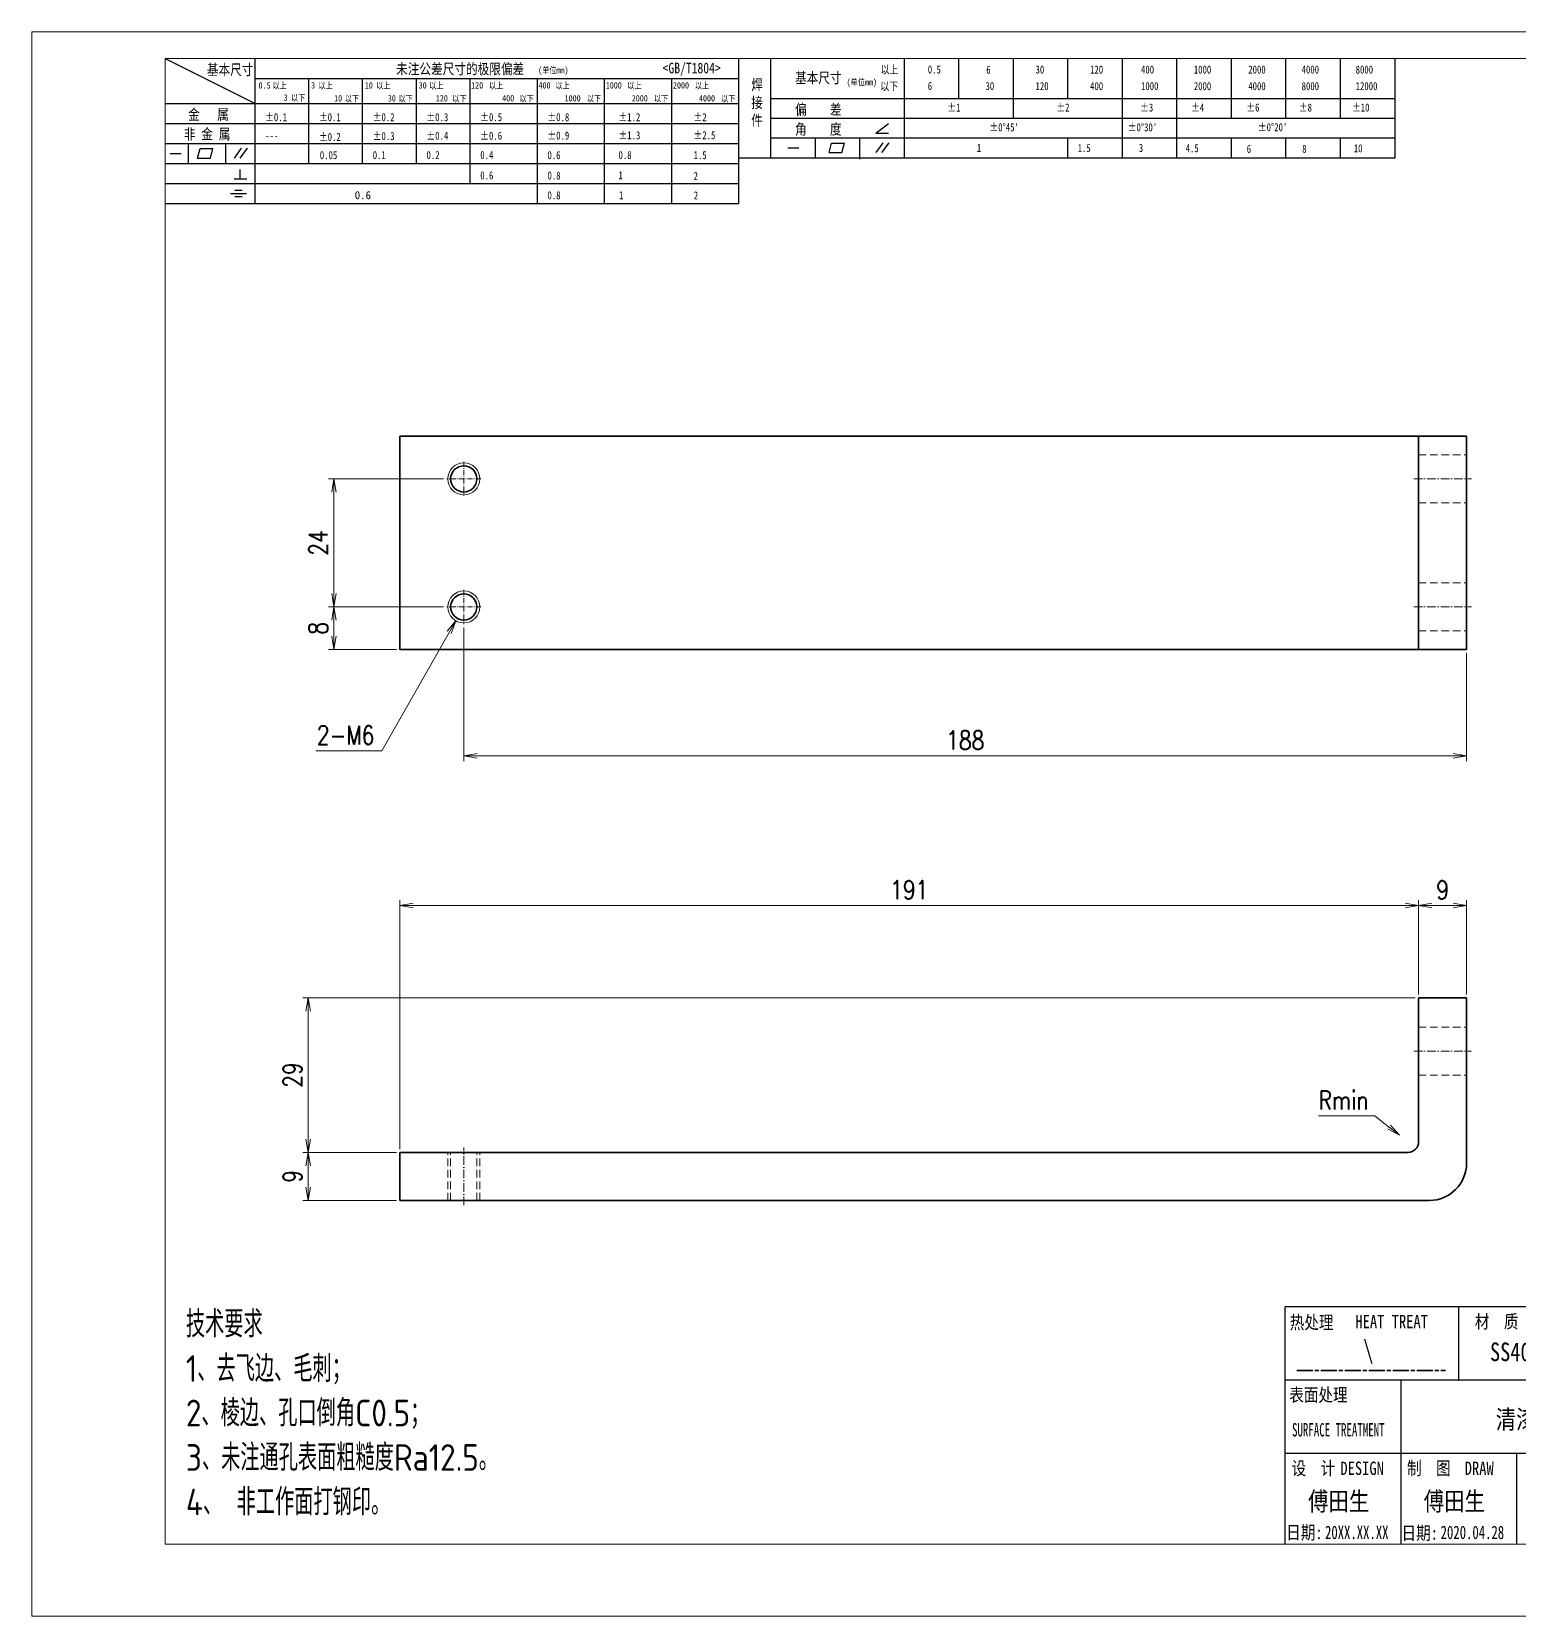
# Model space of a CAD drawing. Header units: millimetres. Extents: x 1333 to 142399, y -42879 to -5704.
# Drawn here: x 74020.1 to 74299, y -9398.6 to -9101.6 of the extents above; entities that cross this region are included whole.
import ezdxf
from ezdxf.enums import TextEntityAlignment as Align

# ---------------------------------------------------------------- set-up
doc = ezdxf.new("R2010")
doc.units = ezdxf.units.MM
doc.header["$LTSCALE"] = 0.5
for name, pattern in [('AM_ISO02W050x2', [3.75, 3, -0.75]), ('AM_ISO08W050x2', [9, 6, -0.75, 1.5, -0.75]), ('DASHDOT', [18.5, 12, -3, 0.5, -3]), ('DASHED', [19.05, 12.7, -6.35])]:
    doc.linetypes.add(name, pattern=pattern)
for name, color, linetype, lineweight in [('中心线', 2, 'AM_ISO08W050x2', 18), ('图框', 7, 'Continuous', 18), ('标注线', 3, 'Continuous', 18), ('热处理', 7, 'Continuous', 20), ('粗实线', 7, 'Continuous', 35), ('粗点划线', 6, 'AM_ISO08W050x2', 35), ('虚线', 1, 'AM_ISO02W050x2', 18)]:
    doc.layers.add(name, color=color, linetype=linetype, lineweight=lineweight)
for name, color, linetype in [('图\\M+19E79\\M+195B6\\M+18E9A', 7, 'Continuous'), ('材质', 7, 'Continuous'), ('表面处理', 7, 'Continuous')]:
    doc.layers.add(name, color=color, linetype=linetype)
doc.layers.add('打印', color=7, linetype='Continuous', lineweight=15, plot=False)
doc.layers.add('打印-禁用', color=7, linetype='Continuous', lineweight=15, plot=False)
doc.styles.add('DIM', font='romans.shx', dxfattribs={"width": 0.8, "bigfont": 'bigfont.shx'})
doc.styles.add('国标', font='simfang.ttf', dxfattribs={"width": 0.8})
doc.styles.add('机械长仿宋', font='gbenor.shx', dxfattribs={"height": 1, "bigfont": 'gbcbig.shx'})
doc.dimstyles.new('XR 1-1$0', dxfattribs={"dimtxt": 3.5, "dimasz": 2.5, "dimexe": 1, "dimexo": 0.625, "dimgap": 1.2, "dimtad": 1, "dimzin": 9, "dimdsep": 46, "dimtxsty": 'DIM', "dimblk": 'OPEN', "dimcen": 0, "dimclrd": 8, "dimclre": 8, "dimclrt": 2, "dimazin": 2, "dimtfac": 0.5, "dimtmove": 0, "dimatfit": 3, "dimldrblk": 'OPEN', "dimfxl": 0, "dimtolj": 2, "dimlwd": 18, "dimlwe": 18, "dimarcsym": 0})
doc.dimstyles.new('XR 1-1$3', dxfattribs={"dimtxt": 3.5, "dimasz": 2.5, "dimexe": 1, "dimexo": 0.625, "dimgap": 1.2, "dimtad": 1, "dimtoh": 1, "dimdsep": 46, "dimtxsty": 'DIM', "dimblk": 'OPEN', "dimcen": 0, "dimclrd": 8, "dimclre": 8, "dimclrt": 2, "dimazin": 2, "dimtfac": 0.5, "dimtofl": 0, "dimtmove": 0, "dimatfit": 3, "dimldrblk": 'OPEN', "dimfxl": 0, "dimtolj": 2, "dimlwd": 18, "dimlwe": 18, "dimarcsym": 0})
doc.dimstyles.new('XR 1-1$4', dxfattribs={"dimtxt": 3.5, "dimasz": 2.5, "dimexe": 1, "dimexo": 0.625, "dimgap": 1.2, "dimtad": 1, "dimtoh": 1, "dimdsep": 46, "dimtxsty": 'DIM', "dimblk": 'OPEN', "dimcen": 0, "dimclrd": 8, "dimclre": 8, "dimclrt": 2, "dimazin": 2, "dimtfac": 0.5, "dimtofl": 0, "dimtmove": 0, "dimatfit": 3, "dimldrblk": 'OPEN', "dimfxl": 0, "dimtolj": 2, "dimlwd": 18, "dimlwe": 18, "dimarcsym": 0})

# ---------------------------------------------------------------- blocks, each defined once
blk = doc.blocks.new('GZDEH零件A3图框V01版')
at = {"layer": '图\\M+19E79\\M+195B6\\M+18E9A', "color": 9}
for p, q in [((2882.49, -1554.46), (2899.37, -1562.92)), ((2899.37, -1581.67), (2899.37, -1554.46)), ((2990.09, -1581.67), (2990.09, -1554.46)), ((2996.09, -1573.08), (2996.09, -1554.46)), ((3021.09, -1561.98), (3021.09, -1554.46)), ((3031.31, -1561.98), (3031.31, -1554.46)), ((3041.53, -1561.98), (3041.53, -1554.46)), ((3051.75, -1561.98), (3051.75, -1554.46)), ((3061.98, -1561.98), (3061.98, -1554.46)), ((3072.2, -1561.98), (3072.2, -1554.46)), ((3082.42, -1561.98), (3082.42, -1554.46)), ((3092.64, -1561.98), (3092.64, -1554.46)), ((3102.86, -1561.98), (3102.86, -1554.46)), ((3113.09, -1573.08), (3113.09, -1554.46)), ((2899.37, -1558.24), (2990.09, -1558.24)), ((2909.45, -1574.17), (2909.45, -1558.24)), ((2919.53, -1574.17), (2919.53, -1558.24)), ((2929.61, -1574.17), (2929.61, -1558.24)), ((2939.69, -1577.92), (2939.69, -1558.24)), ((2952.29, -1581.67), (2952.29, -1558.24)), ((2964.89, -1581.67), (2964.89, -1558.24)), ((2977.49, -1581.67), (2977.49, -1558.24)), ((2996.09, -1561.98), (3113.09, -1561.98)), ((3021.09, -1573.08), (3021.09, -1561.98)), ((3041.53, -1565.68), (3041.53, -1561.98)), ((3061.98, -1573.08), (3061.98, -1561.98)), ((3072.2, -1573.08), (3072.2, -1561.98)), ((3082.42, -1565.68), (3082.42, -1561.98)), ((3092.64, -1565.68), (3092.64, -1561.98)), ((3102.86, -1565.68), (3102.86, -1561.98)), ((2882.49, -1562.92), (2990.09, -1562.92)), ((2882.49, -1566.67), (2990.09, -1566.67)), ((2996.09, -1565.68), (3113.09, -1565.68)), ((3015.75, -1568.51), (3018.15, -1566.66)), ((2882.49, -1570.42), (2990.09, -1570.42)), ((2886.92, -1574.12), (2886.92, -1570.42)), ((2893.91, -1574.12), (2893.91, -1570.42)), ((2996.09, -1569.38), (3113.09, -1569.38)), ((3004.42, -1573.08), (3004.42, -1569.38)), ((3006.97, -1572.12), (3007.45, -1570.33)), ((3007.45, -1570.33), (3009.86, -1570.33)), ((3009.39, -1572.12), (3009.86, -1570.33)), ((3012.75, -1573.08), (3012.75, -1569.38)), ((3015.75, -1568.51), (3018.15, -1568.51)), ((3015.81, -1572.12), (3017.15, -1570.26)), ((3016.89, -1572.12), (3018.23, -1570.26)), ((3051.75, -1573.08), (3051.75, -1569.38)), ((3082.42, -1573.08), (3082.42, -1569.48)), ((3092.64, -1573.08), (3092.64, -1569.38)), ((3102.86, -1573.08), (3102.86, -1569.38)), ((2883.43, -1572.27), (2885.49, -1572.27)), ((2888.59, -1573.16), (2889.07, -1571.37)), ((2888.59, -1573.16), (2891, -1573.16)), ((2889.07, -1571.37), (2891.48, -1571.37)), ((2891, -1573.16), (2891.48, -1571.37)), ((2895.52, -1573.16), (2896.85, -1571.3)), ((2896.6, -1573.16), (2897.94, -1571.3)), ((2990.09, -1573.08), (3113.09, -1573.08)), ((2999.26, -1571.23), (3001.32, -1571.23)), ((3006.97, -1572.12), (3009.39, -1572.12)), ((3012.75, -1573.33), (3012.75, -1573.08)), ((2882.49, -1574.17), (2990.09, -1574.17)), ((2895.42, -1577.05), (2897.81, -1577.05)), ((2896.58, -1577.05), (2896.58, -1575.28)), ((2882.49, -1577.92), (2990.09, -1577.92)), ((2894.79, -1579.77), (2897.77, -1579.77)), ((2895.57, -1579.17), (2896.92, -1579.17)), ((2882.49, -1581.67), (2990.09, -1581.67)), ((2895.57, -1580.37), (2896.93, -1580.37)), ((3272.49, -1788.46), (3092.49, -1788.46)), ((3124.99, -1788.46), (3124.99, -1802.35)), ((3181.99, -1802.21), (3092.49, -1802.21)), ((3114.17, -1802.21), (3114.17, -1815.96)), ((3181.99, -1815.96), (3092.49, -1815.96)), ((3114.17, -1815.96), (3114.17, -1832.96)), ((3114.17, -1815.96), (3114.17, -1832.96)), ((3135.83, -1815.96), (3135.83, -1832.96)), ((3135.83, -1815.96), (3135.83, -1832.96))]:
    blk.add_line(p, q, dxfattribs=at)
at = {"layer": '图\\M+19E79\\M+195B6\\M+18E9A', "color": 7}
blk.add_line((3272.49, -1788.46), (3092.49, -1788.46), dxfattribs=at)
at = {"layer": '图\\M+19E79\\M+195B6\\M+18E9A', "color": 9, "linetype": 'Continuous'}
blk.add_line((3092.49, -1832.96), (3092.49, -1788.46), dxfattribs=at)
at = {"layer": '图框', "linetype": 'Continuous'}
for p, q in [((2882.49, -1554.46), (2882.49, -1832.96)), ((3272.49, -1554.46), (2882.49, -1554.46)), ((2882.49, -1832.96), (3272.49, -1832.96))]:
    blk.add_line(p, q, dxfattribs=at)
at = {"layer": '打印-禁用', "linetype": 'Continuous'}
for p, q in [((2857.49, -1549.46), (2857.49, -1846.46)), ((3277.49, -1549.46), (2857.49, -1549.46)), ((2857.49, -1846.46), (3277.49, -1846.46))]:
    blk.add_line(p, q, dxfattribs=at)
at = {"layer": '图\\M+19E79\\M+195B6\\M+18E9A', "color": 9, "style": '国标'}
for s, height, width, p in [('基本尺寸', 2, 0.8, (2890.33, -1557.58)), ('未注公差尺寸的极限偏差', 2, 0.8, (2925.81, -1557.44)), ('<GB/T1804>', 2, 0.8, (2975.78, -1557.27)), ('以上', 1.5, 0.8, (3016.64, -1557.33)), ('0.5', 1.5, 0.8, (3025.49, -1557.3)), ('6', 1.5, 0.8, (3036.45, -1557.34)), ('30', 1.5, 0.8, (3045.69, -1557.31)), ('120', 1.5, 0.8, (3055.91, -1557.31)), ('400', 1.5, 0.8, (3065.46, -1557.31)), ('1000', 1.5, 0.8, (3075.36, -1557.31)), ('2000', 1.5, 0.8, (3085.57, -1557.31)), ('4000', 1.5, 0.8, (3095.57, -1557.31)), ('8000', 1.5, 0.8, (3105.7, -1557.31)), ('30', 1.2, 0.8, (2930.04, -1560.11)), ('基本尺寸', 2, 0.8, (3000.6, -1559.1)), ('以下', 1.5, 0.8, (3016.58, -1560.43)), ('6', 1.5, 0.8, (3025.49, -1560.38)), ('30', 1.5, 0.8, (3036.31, -1560.39)), ('120', 1.5, 0.8, (3045.69, -1560.41)), ('400', 1.5, 0.8, (3055.91, -1560.41)), ('1000', 1.5, 0.8, (3065.46, -1560.41)), ('2000', 1.5, 0.8, (3075.36, -1560.41)), ('4000', 1.5, 0.8, (3085.57, -1560.41)), ('8000', 1.5, 0.8, (3095.57, -1560.41)), ('12000', 1.5, 0.8, (3105.7, -1560.41)), ('金   属', 2, 0.8, (2886.82, -1565.98)), ('±0.1', 1.5, 0.8, (2901.27, -1566.23)), ('±0.1', 1.5, 0.8, (2911.35, -1566.23)), ('±0.2', 1.5, 0.8, (2921.43, -1566.23)), ('±0.3', 1.5, 0.8, (2931.51, -1566.23)), ('±0.5', 1.5, 0.8, (2941.59, -1566.23)), ('±0.8', 1.5, 0.8, (2954.19, -1566.23)), ('±1.2', 1.5, 0.8, (2967.51, -1566.23)), ('±2', 1.5, 0.8, (2981.58, -1566.23)), ('偏    差', 2, 0.8, (3000.6, -1565.04)), ('±1', 1.5, 0.8, (3029.16, -1564.42)), ('±2', 1.5, 0.8, (3049.61, -1564.42)), ('±3', 1.5, 0.8, (3065.3, -1564.42)), ('±4', 1.5, 0.8, (3074.85, -1564.42)), ('±6', 1.5, 0.8, (3085.22, -1564.42)), ('±8', 1.5, 0.8, (3095.06, -1564.42)), ('±10', 1.5, 0.8, (3105.02, -1564.42)), ('非 金 属', 2, 0.8, (2886.02, -1569.65)), ('±0.3', 1.5, 0.8, (2921.43, -1569.77)), ('±0.4', 1.5, 0.8, (2931.51, -1569.71)), ('±0.6', 1.5, 0.8, (2941.59, -1569.71)), ('±0.9', 1.5, 0.8, (2954.19, -1569.68)), ('±1.3', 1.5, 0.8, (2967.51, -1569.62)), ('±2.5', 1.5, 0.8, (2981.58, -1569.61)), ('角    度', 2, 0.8, (3000.6, -1568.74)), ("±0%%D45'", 1.5, 0.8, (3037.06, -1568.12)), ("±0%%D30'", 1.5, 0.8, (3062.98, -1568.12)), ("±0%%D20'", 1.5, 0.8, (3087.38, -1568.12)), ('---', 1.5, 0.8, (2901.27, -1569.65)), ('±0.2', 1.5, 0.8, (2911.35, -1569.92)), ('1', 1.5, 0.8, (3034.69, -1571.98)), ('1.5', 1.5, 0.8, (3053.59, -1572.01)), ('3', 1.5, 0.8, (3065.05, -1571.98)), ('4.5', 1.5, 0.8, (3073.82, -1572.05)), ('6', 1.5, 0.8, (3085.28, -1572.19)), ('8', 1.5, 0.8, (3095.68, -1572.15)), ('10', 1.5, 0.8, (3105.36, -1572.06)), ('0.1', 1.5, 0.8, (2921.43, -1573.34)), ('0.2', 1.5, 0.8, (2931.51, -1573.33)), ('0.4', 1.5, 0.8, (2941.59, -1573.33)), ('0.6', 1.5, 0.8, (2954.19, -1573.35)), ('0.8', 1.5, 0.8, (2967.51, -1573.33)), ('1.5', 1.5, 0.8, (2981.58, -1573.34)), ('0.6', 1.5, 0.8, (2941.59, -1577.14)), ('0.8', 1.5, 0.8, (2954.19, -1577.17)), ('1', 1.5, 0.8, (2967.51, -1577.12)), ('2', 1.5, 0.8, (2981.58, -1577.26)), ('0.8', 1.5, 0.8, (2954.19, -1580.87)), ('1', 1.5, 0.8, (2967.59, -1580.86)), ('2', 1.5, 0.8, (2981.62, -1580.89)), ('热处理', 2.5, 0.8, (3093.35, -1792.61)), ('材  质', 2.5, 0.8, (3128.04, -1792.46)), ('表面处理', 2.5, 0.8, (3093.27, -1806.21)), ('SURFACE TREATMENT', 2.5, 0.6, (3093.77, -1812.75)), (' DESIGN', 2.5, 0.8, (3101.47, -1819.96)), (' DRAW', 2.5, 0.8, (3124.78, -1819.96))]:
    blk.add_text(s, height=height, dxfattribs=dict(at, width=width)).set_placement(p)
at = {"layer": '图\\M+19E79\\M+195B6\\M+18E9A', "color": 9, "lineweight": 15, "style": '国标', "width": 0.8}
for s, p in [('(单位mm)', (2952.44, -1557.27)), ('0.5', (2900.03, -1560.11)), ('以上', (2902.64, -1560.16)), ('3', (2909.88, -1560.11)), ('以上', (2911.25, -1560.16)), ('10', (2919.96, -1560.11)), ('以上', (2922.09, -1560.16)), ('以上', (2932.02, -1560.16)), ('120', (2939.88, -1560.11)), ('以上', (2943.21, -1560.16)), ('400', (2952.52, -1560.11)), ('以上', (2955.68, -1560.16)), ('1000', (2965.12, -1560.11)), ('以上', (2969.16, -1560.16)), ('2000', (2977.72, -1560.11)), ('以上', (2981.8, -1560.16)), ('(单位mm)', (3010.27, -1559.51)), ('3', (2904.73, -1562.41)), ('以下', (2906.1, -1562.46)), ('10', (2914.19, -1562.54)), ('以下', (2916.18, -1562.59)), ('30', (2924.27, -1562.54)), ('以下', (2926.26, -1562.59)), ('120', (2933.26, -1562.54)), ('以下', (2936.34, -1562.59)), ('400', (2945.7, -1562.54)), ('以下', (2948.94, -1562.59)), ('1000', (2957.41, -1562.54)), ('以下', (2961.54, -1562.59)), ('2000', (2969.99, -1562.54)), ('以下', (2974.14, -1562.59)), ('4000', (2982.59, -1562.54)), ('以下', (2986.74, -1562.59))]:
    blk.add_text(s, height=1.2, dxfattribs=at).set_placement(p)
at = {"layer": '图\\M+19E79\\M+195B6\\M+18E9A', "color": 9, "lineweight": 13, "style": '国标'}
blk.add_text('0.6', height=1.5, dxfattribs=at).set_placement((2918.05, -1580.85))
at = {"layer": '图\\M+19E79\\M+195B6\\M+18E9A', "color": 9, "style": '国标', "width": 0.8}
for s, p in [('HEAT TREAT', (3112.45, -1792.46)), ('设  计', (3097.79, -1819.96)), ('制  图', (3119.43, -1819.96)), ('日期:', (3096.09, -1832)), ('日期:', (3117.71, -1832.1))]:
    blk.add_text(s, height=2.5, dxfattribs=at).set_placement(p, align=Align.CENTER)
at = {"layer": '图\\M+19E79\\M+195B6\\M+18E9A', "color": 9, "style": '国标'}
for s, insert, char_height, width, attachment_point in [('焊\\P接\\P件', (2992.39, -1558.41), 2, 3.1877, 1), ('0.05', (2911.51, -1573.37), 1.5, 5.1982, 7)]:
    blk.add_mtext(s, dxfattribs=dict(at, insert=insert, char_height=char_height, width=width, attachment_point=attachment_point))
blk = doc.blocks.new('DEH A3')
at = {"layer": '图框'}
blk.add_blockref('GZDEH零件A3图框V01版', (-2857.49, 1846.46), dxfattribs=at)
blk = doc.blocks.new('_Open')
at = {"color": 0, "linetype": 'ByBlock', "lineweight": -2}
for p, q in [((-1, 0.17), (0, 0)), ((-1, -0.17), (0, 0)), ((0, 0), (-1, 0))]:
    blk.add_line(p, q, dxfattribs=at)
blk = doc.blocks.new('*D97')
at = {"layer": 'Defpoints', "color": 0, "transparency": 16777216}
for p in [(74089.07, -9311.61), (74071.9, -9320.61), (74089.07, -9320.61)]:
    blk.add_point(p, dxfattribs=at)
at = {"layer": '标注线', "color": 8, "lineweight": 18, "transparency": 16777216}
for p, q in [((74088.44, -9311.61), (74070.9, -9311.61)), ((74071.9, -9314.11), (74071.9, -9318.11)), ((74088.44, -9320.61), (74070.9, -9320.61))]:
    blk.add_line(p, q, dxfattribs=at)
at = {"layer": '标注线', "color": 8, "lineweight": 18, "transparency": 16777216, "xscale": 2.5, "yscale": 2.5, "zscale": 2.5}
for p, rotation in [((74071.9, -9311.61), 90), ((74071.9, -9320.61), 270)]:
    blk.add_blockref('_Open', p, dxfattribs=dict(at, rotation=rotation))
at = {"layer": '标注线', "color": 2, "transparency": 16777216, "insert": (74068.95, -9316.11), "char_height": 3.5, "attachment_point": 5, "rotation": 90, "style": 'DIM'}
blk.add_mtext('\\A2;9', dxfattribs=at)
blk = doc.blocks.new('*D98')
at = {"layer": 'Defpoints', "color": 0, "transparency": 16777216}
for p in [(74280.07, -9265.34), (74280.07, -9282.61), (74089.07, -9311.61)]:
    blk.add_point(p, dxfattribs=at)
at = {"layer": '标注线', "color": 8, "lineweight": 18, "transparency": 16777216}
for p, q in [((74089.07, -9310.99), (74089.07, -9264.34)), ((74091.57, -9265.34), (74277.57, -9265.34)), ((74280.07, -9281.99), (74280.07, -9264.34))]:
    blk.add_line(p, q, dxfattribs=at)
at = {"layer": '标注线', "color": 8, "lineweight": 18, "transparency": 16777216, "xscale": 2.5, "yscale": 2.5, "zscale": 2.5, "rotation": 180}
blk.add_blockref('_Open', (74089.07, -9265.34), dxfattribs=at)
at = {"layer": '标注线', "color": 8, "lineweight": 18, "transparency": 16777216, "xscale": 2.5, "yscale": 2.5, "zscale": 2.5}
blk.add_blockref('_Open', (74280.07, -9265.34), dxfattribs=at)
at = {"layer": '标注线', "color": 2, "transparency": 16777216, "insert": (74184.57, -9262.39), "char_height": 3.5, "attachment_point": 5, "style": 'DIM'}
blk.add_mtext('\\A2;191', dxfattribs=at)
blk = doc.blocks.new('*D99')
at = {"layer": 'Defpoints', "color": 0, "transparency": 16777216}
for p in [(74289.07, -9265.34), (74280.07, -9282.61), (74289.07, -9282.61)]:
    blk.add_point(p, dxfattribs=at)
at = {"layer": '标注线', "color": 8, "lineweight": 18, "transparency": 16777216}
for p, q in [((74280.07, -9281.99), (74280.07, -9264.34)), ((74282.57, -9265.34), (74286.57, -9265.34)), ((74289.07, -9281.99), (74289.07, -9264.34))]:
    blk.add_line(p, q, dxfattribs=at)
at = {"layer": '标注线', "color": 8, "lineweight": 18, "transparency": 16777216, "xscale": 2.5, "yscale": 2.5, "zscale": 2.5, "rotation": 180}
blk.add_blockref('_Open', (74280.07, -9265.34), dxfattribs=at)
at = {"layer": '标注线', "color": 8, "lineweight": 18, "transparency": 16777216, "xscale": 2.5, "yscale": 2.5, "zscale": 2.5}
blk.add_blockref('_Open', (74289.07, -9265.34), dxfattribs=at)
at = {"layer": '标注线', "color": 2, "transparency": 16777216, "insert": (74284.57, -9262.39), "char_height": 3.5, "attachment_point": 5, "style": 'DIM'}
blk.add_mtext('\\A2;9', dxfattribs=at)
blk = doc.blocks.new('*D100')
at = {"layer": 'Defpoints', "color": 0, "transparency": 16777216}
for p in [(74071.9, -9282.61), (74280.07, -9282.61), (74089.07, -9311.61)]:
    blk.add_point(p, dxfattribs=at)
at = {"layer": '标注线', "color": 8, "lineweight": 18, "transparency": 16777216}
for p, q in [((74279.44, -9282.61), (74070.9, -9282.61)), ((74071.9, -9309.11), (74071.9, -9285.11)), ((74088.44, -9311.61), (74070.9, -9311.61))]:
    blk.add_line(p, q, dxfattribs=at)
at = {"layer": '标注线', "color": 8, "lineweight": 18, "transparency": 16777216, "xscale": 2.5, "yscale": 2.5, "zscale": 2.5}
for p, rotation in [((74071.9, -9282.61), 90), ((74071.9, -9311.61), 270)]:
    blk.add_blockref('_Open', p, dxfattribs=dict(at, rotation=rotation))
at = {"layer": '标注线', "color": 2, "transparency": 16777216, "insert": (74068.95, -9297.11), "char_height": 3.5, "attachment_point": 5, "rotation": 90, "style": 'DIM'}
blk.add_mtext('\\A2;29', dxfattribs=at)
blk = doc.blocks.new('*D101')
at = {"layer": 'Defpoints', "color": 0, "transparency": 16777216}
for p in [(74276.49, -9308.38), (74278.07, -9309.61)]:
    blk.add_point(p, dxfattribs=at)
at = {"layer": '标注线', "color": 8, "lineweight": 18, "transparency": 16777216}
for p, q in [((74261.31, -9304.76), (74271.85, -9304.76)), ((74271.85, -9304.76), (74274.52, -9306.85))]:
    blk.add_line(p, q, dxfattribs=at)
at = {"layer": '标注线', "color": 8, "lineweight": 18, "transparency": 16777216, "xscale": 2.5, "yscale": 2.5, "zscale": 2.5, "rotation": 322.0220528638544}
blk.add_blockref('_Open', (74276.49, -9308.38), dxfattribs=at)
at = {"layer": '标注线', "color": 2, "transparency": 16777216, "insert": (74265.98, -9301.81), "char_height": 3.5, "attachment_point": 5, "style": 'DIM'}
blk.add_mtext('\\A2;\\A2;Rmin', dxfattribs=at)
blk = doc.blocks.new('*D102')
at = {"layer": 'Defpoints', "color": 0, "transparency": 16777216}
for p in [(74101.07, -9212.57), (74289.07, -9217.37), (74101.07, -9237.29)]:
    blk.add_point(p, dxfattribs=at)
at = {"layer": '标注线', "color": 8, "lineweight": 18, "transparency": 16777216}
for p, q in [((74101.07, -9213.2), (74101.07, -9238.29)), ((74289.07, -9218), (74289.07, -9238.29)), ((74286.57, -9237.29), (74103.57, -9237.29))]:
    blk.add_line(p, q, dxfattribs=at)
at = {"layer": '标注线', "color": 8, "lineweight": 18, "transparency": 16777216, "xscale": 2.5, "yscale": 2.5, "zscale": 2.5, "rotation": 180}
blk.add_blockref('_Open', (74101.07, -9237.29), dxfattribs=at)
at = {"layer": '标注线', "color": 8, "lineweight": 18, "transparency": 16777216, "xscale": 2.5, "yscale": 2.5, "zscale": 2.5}
blk.add_blockref('_Open', (74289.07, -9237.29), dxfattribs=at)
at = {"layer": '标注线', "color": 2, "transparency": 16777216, "insert": (74195.07, -9234.34), "char_height": 3.5, "attachment_point": 5, "style": 'DIM'}
blk.add_mtext('\\A2;188', dxfattribs=at)
blk = doc.blocks.new('*D103')
at = {"layer": 'Defpoints', "color": 0, "transparency": 16777216}
for p in [(74076.73, -9209.37), (74097.87, -9209.37), (74089.07, -9217.37)]:
    blk.add_point(p, dxfattribs=at)
at = {"layer": '标注线', "color": 8, "lineweight": 18, "transparency": 16777216}
for p, q in [((74097.25, -9209.37), (74075.73, -9209.37)), ((74076.73, -9214.87), (74076.73, -9211.87)), ((74088.44, -9217.37), (74075.73, -9217.37))]:
    blk.add_line(p, q, dxfattribs=at)
at = {"layer": '标注线', "color": 8, "lineweight": 18, "transparency": 16777216, "xscale": 2.5, "yscale": 2.5, "zscale": 2.5}
for p, rotation in [((74076.73, -9209.37), 90), ((74076.73, -9217.37), 270)]:
    blk.add_blockref('_Open', p, dxfattribs=dict(at, rotation=rotation))
at = {"layer": '标注线', "color": 2, "transparency": 16777216, "insert": (74073.78, -9213.37), "char_height": 3.5, "attachment_point": 5, "rotation": 90, "style": 'DIM'}
blk.add_mtext('\\A2;8', dxfattribs=at)
blk = doc.blocks.new('*D104')
at = {"layer": 'Defpoints', "color": 0, "transparency": 16777216}
for p in [(74076.73, -9185.37), (74097.87, -9185.37), (74097.87, -9209.37)]:
    blk.add_point(p, dxfattribs=at)
at = {"layer": '标注线', "color": 8, "lineweight": 18, "transparency": 16777216}
for p, q in [((74097.25, -9185.37), (74075.73, -9185.37)), ((74076.73, -9206.87), (74076.73, -9187.87)), ((74097.25, -9209.37), (74075.73, -9209.37))]:
    blk.add_line(p, q, dxfattribs=at)
at = {"layer": '标注线', "color": 8, "lineweight": 18, "transparency": 16777216, "xscale": 2.5, "yscale": 2.5, "zscale": 2.5}
for p, rotation in [((74076.73, -9185.37), 90), ((74076.73, -9209.37), 270)]:
    blk.add_blockref('_Open', p, dxfattribs=dict(at, rotation=rotation))
at = {"layer": '标注线', "color": 2, "transparency": 16777216, "insert": (74073.78, -9197.37), "char_height": 3.5, "attachment_point": 5, "rotation": 90, "style": 'DIM'}
blk.add_mtext('\\A2;24', dxfattribs=at)
blk = doc.blocks.new('*D105')
at = {"layer": 'Defpoints', "color": 0, "transparency": 16777216}
for p in [(74102.55, -9206.77), (74099.58, -9211.98)]:
    blk.add_point(p, dxfattribs=at)
at = {"layer": '标注线', "color": 8, "lineweight": 18, "transparency": 16777216}
for p, q in [((74085.71, -9236.36), (74098.35, -9214.16)), ((74073.31, -9236.36), (74085.71, -9236.36))]:
    blk.add_line(p, q, dxfattribs=at)
at = {"layer": '标注线', "color": 8, "lineweight": 18, "transparency": 16777216, "xscale": 2.5, "yscale": 2.5, "zscale": 2.5, "rotation": 60.36014479217375}
blk.add_blockref('_Open', (74099.58, -9211.98), dxfattribs=at)
at = {"layer": '标注线', "color": 2, "transparency": 16777216, "insert": (74078.91, -9233.41), "char_height": 3.5, "attachment_point": 5, "style": 'DIM'}
blk.add_mtext('\\A2;2-M6', dxfattribs=at)

msp = doc.modelspace()

# ---------------------------------------------------------------- linework, layer by layer
at = {"color": 7, "lineweight": 13}
for centre in [(74101.067, -9185.375), (74101.067, -9209.375)]:
    msp.add_circle(centre, 3, dxfattribs=at)
at = {"layer": '中心线', "linetype": 'DASHDOT', "ltscale": 0.159804}
for p, q in [((74101.067, -9182.179), (74101.067, -9188.571)), ((74101.067, -9206.179), (74101.067, -9212.571))]:
    msp.add_line(p, q, dxfattribs=at)
at = {"layer": '中心线', "linetype": 'DASHDOT', "ltscale": 0.159802}
for p, q in [((74104.263, -9185.375), (74097.871, -9185.375)), ((74104.263, -9209.375), (74097.871, -9209.375))]:
    msp.add_line(p, q, dxfattribs=at)
at = {"layer": '中心线', "linetype": 'DASHDOT', "ltscale": 0.270001}
for p, q in [((74279.167, -9185.375), (74289.967, -9185.375)), ((74279.167, -9209.375), (74289.967, -9209.375)), ((74279.167, -9292.615), (74289.967, -9292.615))]:
    msp.add_line(p, q, dxfattribs=at)
at = {"layer": '中心线', "linetype": 'DASHDOT', "ltscale": 0.27}
msp.add_line((74101.067, -9321.515), (74101.067, -9310.715), dxfattribs=at)
at = {"layer": '打印'}
msp.add_lwpolyline([(74020.061, -9101.554), (74440.061, -9101.554), (74440.061, -9398.554), (74020.061, -9398.554)], close=True, dxfattribs=at)
at = {"layer": '粗实线'}
for p, q in [((74089.067, -9177.375), (74280.067, -9177.375)), ((74089.067, -9217.375), (74089.067, -9177.375)), ((74280.067, -9217.375), (74280.067, -9177.375)), ((74289.067, -9217.375), (74289.067, -9177.375)), ((74280.067, -9217.375), (74089.067, -9217.375)), ((74280.067, -9309.615), (74280.067, -9282.615)), ((74289.067, -9282.615), (74289.067, -9313.615)), ((74278.067, -9311.615), (74089.067, -9311.615)), ((74282.067, -9320.615), (74089.067, -9320.615))]:
    msp.add_line(p, q, dxfattribs=at)
at = {"layer": '粗实线', "ltscale": 0.225}
for p, q in [((74289.067, -9177.375), (74280.067, -9177.375)), ((74289.067, -9217.375), (74280.067, -9217.375)), ((74289.067, -9282.615), (74280.067, -9282.615)), ((74089.067, -9311.615), (74089.067, -9320.615))]:
    msp.add_line(p, q, dxfattribs=at)
at = {"layer": '粗实线'}
for centre in [(74101.067, -9185.375), (74101.067, -9209.375)]:
    msp.add_circle(centre, 2.458, dxfattribs=at)
for centre, radius in [((74278.067, -9309.615), 2), ((74282.067, -9313.615), 7)]:
    msp.add_arc(centre, radius, 270, 0, dxfattribs=at)
at = {"layer": '粗点划线', "linetype": 'AM_ISO08W050x2'}
msp.add_line((74257.236, -9352.482), (74285.097, -9352.482), dxfattribs=at)
at = {"layer": '虚线', "linetype": 'DASHED', "ltscale": 0.225}
for p, q in [((74280.067, -9180.875), (74289.067, -9180.875)), ((74280.067, -9189.875), (74289.067, -9189.875)), ((74280.067, -9204.875), (74289.067, -9204.875)), ((74280.067, -9213.875), (74289.067, -9213.875)), ((74280.067, -9288.115), (74289.067, -9288.115)), ((74280.067, -9288.115), (74289.067, -9288.115)), ((74280.067, -9297.115), (74289.067, -9297.115)), ((74280.067, -9297.115), (74289.067, -9297.115)), ((74098.067, -9320.615), (74098.067, -9311.615)), ((74098.067, -9320.615), (74098.067, -9311.615)), ((74098.609, -9320.615), (74098.609, -9311.615)), ((74098.609, -9320.615), (74098.609, -9311.615)), ((74103.526, -9320.615), (74103.526, -9311.615)), ((74103.526, -9320.615), (74103.526, -9311.615)), ((74104.067, -9320.615), (74104.067, -9311.615)), ((74104.067, -9320.615), (74104.067, -9311.615))]:
    msp.add_line(p, q, dxfattribs=at)

# ---------------------------------------------------------------- block references
at = {"layer": '图框'}
msp.add_blockref('DEH A3', (74020.061, -9398.554), dxfattribs=at)

# ---------------------------------------------------------------- texts
at = {"layer": '图\\M+19E79\\M+195B6\\M+18E9A', "color": 3, "style": '国标'}
for s, height, width, p in [('傅田生', 3.5, 0.8, (74259.359, -9378.737)), ('傅田生', 3.5, 0.8, (74281.039, -9378.737)), ('20XX.XX.XX', 2.5, 0.7, (74262.524, -9384.074)), ('2020.04.28', 2.5, 0.7, (74284.204, -9384.074))]:
    msp.add_text(s, height=height, dxfattribs=dict(at, width=width)).set_placement(p)
at = {"layer": '材质', "color": 3, "style": '国标', "width": 0.8}
msp.add_text('SS400', height=3.5, dxfattribs=at).set_placement((74298.219, -9350.734), align=Align.CENTER)
at = {"layer": '标注线', "color": 2, "insert": (74048.974, -9379.623), "char_height": 5, "width": 114.82461, "attachment_point": 7, "style": '机械长仿宋'}
msp.add_mtext('\\A2;技术要求\\P1、去飞边、毛刺；\\P2、棱边、孔口倒角C0.5；\\P3、未注通孔表面粗糙度Ra12.5。\\P{\\A0;4、\\C3; \\C2;非工作面打钢印。}', dxfattribs=at)
at = {"layer": '热处理', "color": 3, "style": '国标', "width": 0.8}
msp.add_text('\\', height=3.5, dxfattribs=at).set_placement((74270.641, -9350.358), align=Align.CENTER)
at = {"layer": '表面处理', "color": 3, "style": '国标', "width": 0.8}
msp.add_text('清漆', height=3.5, dxfattribs=at).set_placement((74298.361, -9363.411), align=Align.CENTER)

# ---------------------------------------------------------------- dimensions: what is measured, and where the dimension line sits
at = {"layer": '标注线'}
for base, p1, p2, picture, middle in [((74076.729, -9185.375), (74097.871, -9209.375), (74097.871, -9185.375), '*D104', (74073.779, -9197.375)), ((74076.729, -9209.375), (74089.067, -9217.375), (74097.871, -9209.375), '*D103', (74073.779, -9213.375)), ((74071.903, -9282.615), (74089.067, -9311.615), (74280.067, -9282.615), '*D100', (74068.953, -9297.115)), ((74071.903, -9320.615), (74089.067, -9311.615), (74089.067, -9320.615), '*D97', (74068.953, -9316.115))]:
    dim = msp.add_linear_dim(base=base, p1=p1, p2=p2, angle=90, dimstyle='XR 1-1$0', dxfattribs=at)
    dim.commit()
    dim.dimension.update_dxf_attribs({"geometry": picture, "text_midpoint": middle})
dim = msp.add_diameter_dim_2p(p1=(74102.551, -9206.767), p2=(74099.584, -9211.982), dimstyle='XR 1-1$3', override={"dimpost": '2-M<>'}, dxfattribs=at)
dim.commit()
dim.dimension.update_dxf_attribs({"geometry": '*D105', "text_midpoint": (74078.912, -9236.362), "dimtype": 163})
for base, p1, p2, picture, middle in [((74101.067, -9237.286), (74289.067, -9217.375), (74101.067, -9212.571), '*D102', (74195.067, -9234.336)), ((74280.067, -9265.335), (74089.067, -9311.615), (74280.067, -9282.615), '*D98', (74184.567, -9262.385)), ((74289.067, -9265.335), (74280.067, -9282.615), (74289.067, -9282.615), '*D99', (74284.567, -9262.385))]:
    dim = msp.add_linear_dim(base=base, p1=p1, p2=p2, dimstyle='XR 1-1$0', dxfattribs=at)
    dim.commit()
    dim.dimension.update_dxf_attribs({"geometry": picture, "text_midpoint": middle})
dim = msp.add_radius_dim(center=(74278.067, -9309.615), mpoint=(74276.491, -9308.384), text='\\A2;Rmin', dimstyle='XR 1-1$4', override={"dimtxsty": 'DIM'}, dxfattribs=at)
dim.commit()
dim.dimension.update_dxf_attribs({"geometry": '*D101', "text_midpoint": (74265.98, -9304.759), "dimtype": 164})

doc.saveas('drawing.dxf')
